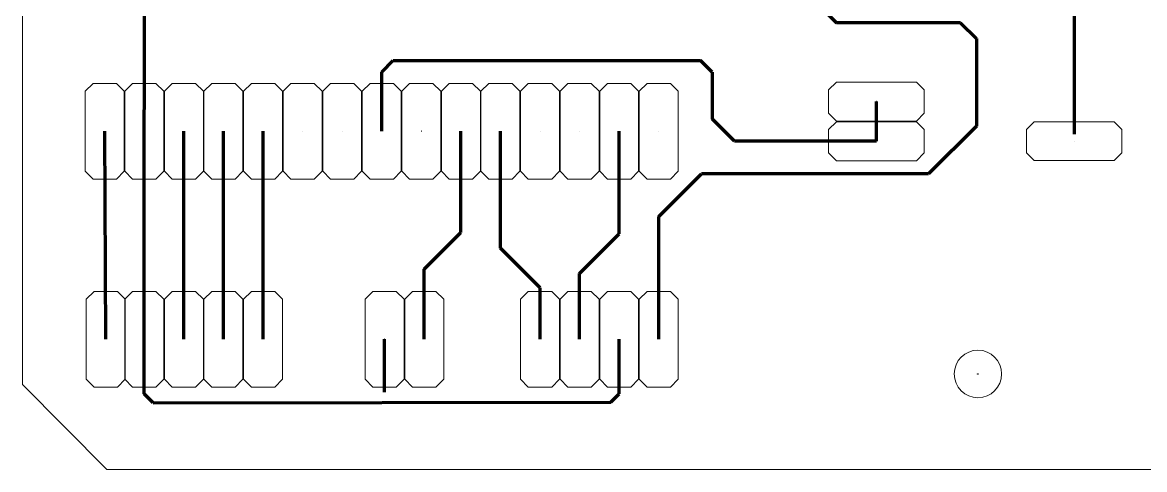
# Model space of a CAD drawing. Header units: millimetres. Extents: x -145 to 148, y -255 to 152.
# Drawn here: x 16.9 to 88.9, y 71 to 99.7 of the extents above; entities that cross this region are included whole.
import ezdxf

# ---------------------------------------------------------------- set-up
doc = ezdxf.new("R2010")
doc.units = ezdxf.units.MM
doc.header["$MEASUREMENT"] = 0
doc.layers.add('Layer 1', color=7, linetype='Continuous')

msp = doc.modelspace()

# ---------------------------------------------------------------- linework, layer by layer
at = {"layer": 'Layer 1', "lineweight": 18}
msp.add_ellipse((78.2532, 77.1189), major_axis=(0, 1.5285), ratio=0.9928688, dxfattribs=at)
at = {"layer": 'Layer 1', "color": 6, "lineweight": 120}
for points in [[(84.4216, 114.9069), (84.4216, 114.9069), (84.4334, 92.4935), (84.4334, 92.4935)], [(24.744, 75.8429), (24.744, 75.8429), (24.7455, 112.3185), (24.7455, 112.3185)], [(66.543, 102.3007), (66.543, 102.3007), (69.1777, 99.6419), (69.1777, 99.6419)], [(77.1406, 99.642), (77.1406, 99.642), (69.1777, 99.6419), (69.1777, 99.6419)], [(77.1406, 99.642), (77.1406, 99.642), (78.1536, 98.629), (78.1536, 98.629)], [(78.1536, 98.629), (78.1536, 98.629), (78.1536, 93.0146), (78.1536, 93.0146)], [(39.9828, 96.4852), (39.9828, 96.4852), (40.7267, 97.2293), (40.7267, 97.2293)], [(40.7267, 97.2293), (40.7267, 97.2293), (60.4506, 97.2297), (60.4506, 97.2297)], [(61.1945, 96.4857), (61.1945, 96.4857), (60.4506, 97.2297), (60.4506, 97.2297)], [(39.9837, 92.6889), (39.9837, 92.6889), (39.9832, 96.4856), (39.9832, 96.4856)], [(61.1945, 96.4857), (61.1945, 96.4857), (61.1946, 93.4795), (61.1946, 93.4795)], [(71.7344, 92.049), (71.7344, 92.049), (71.7336, 94.589), (71.7336, 94.589)], [(62.6259, 92.0489), (62.6259, 92.0489), (61.1946, 93.4795), (61.1946, 93.4795)], [(78.1536, 93.0146), (78.1536, 93.0146), (75.084, 89.9451), (75.084, 89.9451)], [(22.2684, 79.349), (22.2684, 79.349), (22.2055, 92.6889), (22.2055, 92.6889)], [(27.2855, 79.349), (27.2855, 79.349), (27.2837, 92.6889), (27.2837, 92.6889)], [(29.8172, 79.3507), (29.8172, 79.3507), (29.8237, 92.6889), (29.8237, 92.6889)], [(32.3655, 79.349), (32.3655, 79.349), (32.3637, 92.6889), (32.3637, 92.6889)], [(45.0631, 86.182), (45.0631, 86.182), (45.0655, 92.6889), (45.0655, 92.6889)], [(47.6062, 85.1895), (47.6062, 85.1895), (47.6037, 92.6889), (47.6037, 92.6889)], [(55.2263, 86.1087), (55.2263, 86.1087), (55.2255, 92.6889), (55.2255, 92.6889)], [(71.7344, 92.049), (71.7344, 92.049), (62.6259, 92.0489), (62.6259, 92.0489)], [(57.7647, 87.2114), (57.7647, 87.2114), (60.5031, 89.9495), (60.5031, 89.9495)], [(75.084, 89.9451), (75.084, 89.9451), (60.5031, 89.9495), (60.5031, 89.9495)], [(57.7655, 79.349), (57.7655, 79.349), (57.7647, 87.2114), (57.7647, 87.2114)], [(42.7105, 83.8326), (42.7105, 83.8326), (45.0631, 86.182), (45.0631, 86.182)], [(52.6843, 83.568), (52.6843, 83.568), (55.2263, 86.1087), (55.2263, 86.1087)], [(50.1442, 82.6531), (50.1442, 82.6531), (47.6062, 85.1895), (47.6062, 85.1895)], [(42.7118, 79.349), (42.7118, 79.349), (42.7105, 83.8326), (42.7105, 83.8326)], [(52.6837, 79.349), (52.6837, 79.349), (52.6843, 83.568), (52.6843, 83.568)], [(50.1455, 79.349), (50.1455, 79.349), (50.1442, 82.6531), (50.1442, 82.6531)], [(40.1705, 75.947), (40.1705, 75.947), (40.1718, 79.349), (40.1718, 79.349)], [(55.2252, 75.8352), (55.2252, 75.8352), (55.2255, 79.349), (55.2255, 79.349)], [(25.3153, 75.2716), (25.3153, 75.2716), (24.744, 75.8429), (24.744, 75.8429)], [(54.6923, 75.3023), (54.6923, 75.3023), (55.2252, 75.8352), (55.2252, 75.8352)], [(25.3153, 75.2716), (25.3153, 75.2716), (54.6923, 75.3023), (54.6923, 75.3023)]]:
    msp.add_open_spline(points, degree=3, dxfattribs=at)
at = {"layer": 'Layer 1', "lineweight": 18}
for points in [[(16.9207, 102.7172), (16.9207, 102.7172), (16.9207, 76.4362), (16.9207, 76.4362)], [(22.3289, 70.9895), (22.3289, 70.9895), (16.9207, 76.4362), (16.9207, 76.4362)], [(128.4424, 70.9895), (128.4424, 70.9895), (22.3289, 70.9895), (22.3289, 70.9895)]]:
    msp.add_open_spline(points, degree=3, dxfattribs=at)
at = {"layer": 'Layer 1', "lineweight": 9}
for points in [[(69.1654, 93.339), (69.1654, 93.339), (74.3018, 93.339), (74.3018, 93.339), (74.3018, 93.339), (74.8018, 93.839), (74.8018, 93.839), (74.8018, 93.839), (74.8018, 95.339), (74.8018, 95.339), (74.8018, 95.339), (74.3018, 95.839), (74.3018, 95.839), (74.3018, 95.839), (69.1654, 95.839), (69.1654, 95.839), (69.1654, 95.839), (68.6654, 95.339), (68.6654, 95.339), (68.6654, 95.339), (68.6654, 93.839), (68.6654, 93.839), (68.6654, 93.839), (69.1654, 93.339), (69.1654, 93.339)], [(23.4537, 90.1207), (23.4537, 90.1207), (23.4537, 95.2571), (23.4537, 95.2571), (23.4537, 95.2571), (22.9537, 95.7571), (22.9537, 95.7571), (22.9537, 95.7571), (21.4537, 95.7571), (21.4537, 95.7571), (21.4537, 95.7571), (20.9537, 95.2571), (20.9537, 95.2571), (20.9537, 95.2571), (20.9537, 90.1207), (20.9537, 90.1207), (20.9537, 90.1207), (21.4537, 89.6207), (21.4537, 89.6207), (21.4537, 89.6207), (22.9537, 89.6207), (22.9537, 89.6207), (22.9537, 89.6207), (23.4537, 90.1207), (23.4537, 90.1207)], [(25.9937, 90.1207), (25.9937, 90.1207), (25.9937, 95.2571), (25.9937, 95.2571), (25.9937, 95.2571), (25.4937, 95.7571), (25.4937, 95.7571), (25.4937, 95.7571), (23.9937, 95.7571), (23.9937, 95.7571), (23.9937, 95.7571), (23.4937, 95.2571), (23.4937, 95.2571), (23.4937, 95.2571), (23.4937, 90.1207), (23.4937, 90.1207), (23.4937, 90.1207), (23.9937, 89.6207), (23.9937, 89.6207), (23.9937, 89.6207), (25.4937, 89.6207), (25.4937, 89.6207), (25.4937, 89.6207), (25.9937, 90.1207), (25.9937, 90.1207)], [(28.5337, 90.1207), (28.5337, 90.1207), (28.5337, 95.2571), (28.5337, 95.2571), (28.5337, 95.2571), (28.0337, 95.7571), (28.0337, 95.7571), (28.0337, 95.7571), (26.5337, 95.7571), (26.5337, 95.7571), (26.5337, 95.7571), (26.0337, 95.2571), (26.0337, 95.2571), (26.0337, 95.2571), (26.0337, 90.1207), (26.0337, 90.1207), (26.0337, 90.1207), (26.5337, 89.6207), (26.5337, 89.6207), (26.5337, 89.6207), (28.0337, 89.6207), (28.0337, 89.6207), (28.0337, 89.6207), (28.5337, 90.1207), (28.5337, 90.1207)], [(31.0737, 90.1207), (31.0737, 90.1207), (31.0737, 95.2571), (31.0737, 95.2571), (31.0737, 95.2571), (30.5737, 95.7571), (30.5737, 95.7571), (30.5737, 95.7571), (29.0737, 95.7571), (29.0737, 95.7571), (29.0737, 95.7571), (28.5737, 95.2571), (28.5737, 95.2571), (28.5737, 95.2571), (28.5737, 90.1207), (28.5737, 90.1207), (28.5737, 90.1207), (29.0737, 89.6207), (29.0737, 89.6207), (29.0737, 89.6207), (30.5737, 89.6207), (30.5737, 89.6207), (30.5737, 89.6207), (31.0737, 90.1207), (31.0737, 90.1207)], [(33.6137, 90.1207), (33.6137, 90.1207), (33.6137, 95.2571), (33.6137, 95.2571), (33.6137, 95.2571), (33.1137, 95.7571), (33.1137, 95.7571), (33.1137, 95.7571), (31.6137, 95.7571), (31.6137, 95.7571), (31.6137, 95.7571), (31.1137, 95.2571), (31.1137, 95.2571), (31.1137, 95.2571), (31.1137, 90.1207), (31.1137, 90.1207), (31.1137, 90.1207), (31.6137, 89.6207), (31.6137, 89.6207), (31.6137, 89.6207), (33.1137, 89.6207), (33.1137, 89.6207), (33.1137, 89.6207), (33.6137, 90.1207), (33.6137, 90.1207)], [(36.1537, 90.1207), (36.1537, 90.1207), (36.1537, 95.2571), (36.1537, 95.2571), (36.1537, 95.2571), (35.6537, 95.7571), (35.6537, 95.7571), (35.6537, 95.7571), (34.1537, 95.7571), (34.1537, 95.7571), (34.1537, 95.7571), (33.6537, 95.2571), (33.6537, 95.2571), (33.6537, 95.2571), (33.6537, 90.1207), (33.6537, 90.1207), (33.6537, 90.1207), (34.1537, 89.6207), (34.1537, 89.6207), (34.1537, 89.6207), (35.6537, 89.6207), (35.6537, 89.6207), (35.6537, 89.6207), (36.1537, 90.1207), (36.1537, 90.1207)], [(38.6937, 90.1207), (38.6937, 90.1207), (38.6937, 95.2571), (38.6937, 95.2571), (38.6937, 95.2571), (38.1937, 95.7571), (38.1937, 95.7571), (38.1937, 95.7571), (36.6937, 95.7571), (36.6937, 95.7571), (36.6937, 95.7571), (36.1937, 95.2571), (36.1937, 95.2571), (36.1937, 95.2571), (36.1937, 90.1207), (36.1937, 90.1207), (36.1937, 90.1207), (36.6937, 89.6207), (36.6937, 89.6207), (36.6937, 89.6207), (38.1937, 89.6207), (38.1937, 89.6207), (38.1937, 89.6207), (38.6937, 90.1207), (38.6937, 90.1207)], [(41.2337, 90.1207), (41.2337, 90.1207), (41.2337, 95.2571), (41.2337, 95.2571), (41.2337, 95.2571), (40.7337, 95.7571), (40.7337, 95.7571), (40.7337, 95.7571), (39.2337, 95.7571), (39.2337, 95.7571), (39.2337, 95.7571), (38.7337, 95.2571), (38.7337, 95.2571), (38.7337, 95.2571), (38.7337, 90.1207), (38.7337, 90.1207), (38.7337, 90.1207), (39.2337, 89.6207), (39.2337, 89.6207), (39.2337, 89.6207), (40.7337, 89.6207), (40.7337, 89.6207), (40.7337, 89.6207), (41.2337, 90.1207), (41.2337, 90.1207)], [(43.7737, 90.1207), (43.7737, 90.1207), (43.7737, 95.2571), (43.7737, 95.2571), (43.7737, 95.2571), (43.2737, 95.7571), (43.2737, 95.7571), (43.2737, 95.7571), (41.7737, 95.7571), (41.7737, 95.7571), (41.7737, 95.7571), (41.2737, 95.2571), (41.2737, 95.2571), (41.2737, 95.2571), (41.2737, 90.1207), (41.2737, 90.1207), (41.2737, 90.1207), (41.7737, 89.6207), (41.7737, 89.6207), (41.7737, 89.6207), (43.2737, 89.6207), (43.2737, 89.6207), (43.2737, 89.6207), (43.7737, 90.1207), (43.7737, 90.1207)], [(46.3137, 90.1207), (46.3137, 90.1207), (46.3137, 95.2571), (46.3137, 95.2571), (46.3137, 95.2571), (45.8137, 95.7571), (45.8137, 95.7571), (45.8137, 95.7571), (44.3137, 95.7571), (44.3137, 95.7571), (44.3137, 95.7571), (43.8137, 95.2571), (43.8137, 95.2571), (43.8137, 95.2571), (43.8137, 90.1207), (43.8137, 90.1207), (43.8137, 90.1207), (44.3137, 89.6207), (44.3137, 89.6207), (44.3137, 89.6207), (45.8137, 89.6207), (45.8137, 89.6207), (45.8137, 89.6207), (46.3137, 90.1207), (46.3137, 90.1207)], [(48.8537, 90.1207), (48.8537, 90.1207), (48.8537, 95.2571), (48.8537, 95.2571), (48.8537, 95.2571), (48.3537, 95.7571), (48.3537, 95.7571), (48.3537, 95.7571), (46.8537, 95.7571), (46.8537, 95.7571), (46.8537, 95.7571), (46.3537, 95.2571), (46.3537, 95.2571), (46.3537, 95.2571), (46.3537, 90.1207), (46.3537, 90.1207), (46.3537, 90.1207), (46.8537, 89.6207), (46.8537, 89.6207), (46.8537, 89.6207), (48.3537, 89.6207), (48.3537, 89.6207), (48.3537, 89.6207), (48.8537, 90.1207), (48.8537, 90.1207)], [(51.3937, 90.1207), (51.3937, 90.1207), (51.3937, 95.2571), (51.3937, 95.2571), (51.3937, 95.2571), (50.8937, 95.7571), (50.8937, 95.7571), (50.8937, 95.7571), (49.3937, 95.7571), (49.3937, 95.7571), (49.3937, 95.7571), (48.8937, 95.2571), (48.8937, 95.2571), (48.8937, 95.2571), (48.8937, 90.1207), (48.8937, 90.1207), (48.8937, 90.1207), (49.3937, 89.6207), (49.3937, 89.6207), (49.3937, 89.6207), (50.8937, 89.6207), (50.8937, 89.6207), (50.8937, 89.6207), (51.3937, 90.1207), (51.3937, 90.1207)], [(53.9337, 90.1207), (53.9337, 90.1207), (53.9337, 95.2571), (53.9337, 95.2571), (53.9337, 95.2571), (53.4337, 95.7571), (53.4337, 95.7571), (53.4337, 95.7571), (51.9337, 95.7571), (51.9337, 95.7571), (51.9337, 95.7571), (51.4337, 95.2571), (51.4337, 95.2571), (51.4337, 95.2571), (51.4337, 90.1207), (51.4337, 90.1207), (51.4337, 90.1207), (51.9337, 89.6207), (51.9337, 89.6207), (51.9337, 89.6207), (53.4337, 89.6207), (53.4337, 89.6207), (53.4337, 89.6207), (53.9337, 90.1207), (53.9337, 90.1207)], [(56.4737, 90.1207), (56.4737, 90.1207), (56.4737, 95.2571), (56.4737, 95.2571), (56.4737, 95.2571), (55.9737, 95.7571), (55.9737, 95.7571), (55.9737, 95.7571), (54.4737, 95.7571), (54.4737, 95.7571), (54.4737, 95.7571), (53.9737, 95.2571), (53.9737, 95.2571), (53.9737, 95.2571), (53.9737, 90.1207), (53.9737, 90.1207), (53.9737, 90.1207), (54.4737, 89.6207), (54.4737, 89.6207), (54.4737, 89.6207), (55.9737, 89.6207), (55.9737, 89.6207), (55.9737, 89.6207), (56.4737, 90.1207), (56.4737, 90.1207)], [(59.0137, 90.1207), (59.0137, 90.1207), (59.0137, 95.2571), (59.0137, 95.2571), (59.0137, 95.2571), (58.5137, 95.7571), (58.5137, 95.7571), (58.5137, 95.7571), (57.0137, 95.7571), (57.0137, 95.7571), (57.0137, 95.7571), (56.5137, 95.2571), (56.5137, 95.2571), (56.5137, 95.2571), (56.5137, 90.1207), (56.5137, 90.1207), (56.5137, 90.1207), (57.0137, 89.6207), (57.0137, 89.6207), (57.0137, 89.6207), (58.5137, 89.6207), (58.5137, 89.6207), (58.5137, 89.6207), (59.0137, 90.1207), (59.0137, 90.1207)], [(69.1654, 90.799), (69.1654, 90.799), (74.3018, 90.799), (74.3018, 90.799), (74.3018, 90.799), (74.8018, 91.299), (74.8018, 91.299), (74.8018, 91.299), (74.8018, 92.799), (74.8018, 92.799), (74.8018, 92.799), (74.3018, 93.299), (74.3018, 93.299), (74.3018, 93.299), (69.1654, 93.299), (69.1654, 93.299), (69.1654, 93.299), (68.6654, 92.799), (68.6654, 92.799), (68.6654, 92.799), (68.6654, 91.299), (68.6654, 91.299), (68.6654, 91.299), (69.1654, 90.799), (69.1654, 90.799)], [(81.8653, 90.8008), (81.8653, 90.8008), (87.0017, 90.8008), (87.0017, 90.8008), (87.0017, 90.8008), (87.5017, 91.3008), (87.5017, 91.3008), (87.5017, 91.3008), (87.5017, 92.8008), (87.5017, 92.8008), (87.5017, 92.8008), (87.0017, 93.3008), (87.0017, 93.3008), (87.0017, 93.3008), (81.8653, 93.3008), (81.8653, 93.3008), (81.8653, 93.3008), (81.3653, 92.8008), (81.3653, 92.8008), (81.3653, 92.8008), (81.3653, 91.3008), (81.3653, 91.3008), (81.3653, 91.3008), (81.8653, 90.8008), (81.8653, 90.8008)], [(23.5184, 76.7808), (23.5184, 76.7808), (23.5184, 81.9172), (23.5184, 81.9172), (23.5184, 81.9172), (23.0184, 82.4172), (23.0184, 82.4172), (23.0184, 82.4172), (21.5184, 82.4172), (21.5184, 82.4172), (21.5184, 82.4172), (21.0184, 81.9172), (21.0184, 81.9172), (21.0184, 81.9172), (21.0184, 76.7808), (21.0184, 76.7808), (21.0184, 76.7808), (21.5184, 76.2808), (21.5184, 76.2808), (21.5184, 76.2808), (23.0184, 76.2808), (23.0184, 76.2808), (23.0184, 76.2808), (23.5184, 76.7808), (23.5184, 76.7808)], [(25.9937, 76.7808), (25.9937, 76.7808), (25.9937, 81.9172), (25.9937, 81.9172), (25.9937, 81.9172), (25.4937, 82.4172), (25.4937, 82.4172), (25.4937, 82.4172), (23.9937, 82.4172), (23.9937, 82.4172), (23.9937, 82.4172), (23.4937, 81.9172), (23.4937, 81.9172), (23.4937, 81.9172), (23.4937, 76.7808), (23.4937, 76.7808), (23.4937, 76.7808), (23.9937, 76.2808), (23.9937, 76.2808), (23.9937, 76.2808), (25.4937, 76.2808), (25.4937, 76.2808), (25.4937, 76.2808), (25.9937, 76.7808), (25.9937, 76.7808)], [(28.5337, 76.7808), (28.5337, 76.7808), (28.5337, 81.9172), (28.5337, 81.9172), (28.5337, 81.9172), (28.0337, 82.4172), (28.0337, 82.4172), (28.0337, 82.4172), (26.5337, 82.4172), (26.5337, 82.4172), (26.5337, 82.4172), (26.0337, 81.9172), (26.0337, 81.9172), (26.0337, 81.9172), (26.0337, 76.7808), (26.0337, 76.7808), (26.0337, 76.7808), (26.5337, 76.2808), (26.5337, 76.2808), (26.5337, 76.2808), (28.0337, 76.2808), (28.0337, 76.2808), (28.0337, 76.2808), (28.5337, 76.7808), (28.5337, 76.7808)], [(31.0737, 76.7808), (31.0737, 76.7808), (31.0737, 81.9172), (31.0737, 81.9172), (31.0737, 81.9172), (30.5737, 82.4172), (30.5737, 82.4172), (30.5737, 82.4172), (29.0737, 82.4172), (29.0737, 82.4172), (29.0737, 82.4172), (28.5737, 81.9172), (28.5737, 81.9172), (28.5737, 81.9172), (28.5737, 76.7808), (28.5737, 76.7808), (28.5737, 76.7808), (29.0737, 76.2808), (29.0737, 76.2808), (29.0737, 76.2808), (30.5737, 76.2808), (30.5737, 76.2808), (30.5737, 76.2808), (31.0737, 76.7808), (31.0737, 76.7808)], [(33.6137, 76.7808), (33.6137, 76.7808), (33.6137, 81.9172), (33.6137, 81.9172), (33.6137, 81.9172), (33.1137, 82.4172), (33.1137, 82.4172), (33.1137, 82.4172), (31.6137, 82.4172), (31.6137, 82.4172), (31.6137, 82.4172), (31.1137, 81.9172), (31.1137, 81.9172), (31.1137, 81.9172), (31.1137, 76.7808), (31.1137, 76.7808), (31.1137, 76.7808), (31.6137, 76.2808), (31.6137, 76.2808), (31.6137, 76.2808), (33.1137, 76.2808), (33.1137, 76.2808), (33.1137, 76.2808), (33.6137, 76.7808), (33.6137, 76.7808)], [(41.42, 76.7808), (41.42, 76.7808), (41.42, 81.9172), (41.42, 81.9172), (41.42, 81.9172), (40.92, 82.4172), (40.92, 82.4172), (40.92, 82.4172), (39.42, 82.4172), (39.42, 82.4172), (39.42, 82.4172), (38.92, 81.9172), (38.92, 81.9172), (38.92, 81.9172), (38.92, 76.7808), (38.92, 76.7808), (38.92, 76.7808), (39.42, 76.2808), (39.42, 76.2808), (39.42, 76.2808), (40.92, 76.2808), (40.92, 76.2808), (40.92, 76.2808), (41.42, 76.7808), (41.42, 76.7808)], [(43.96, 76.7808), (43.96, 76.7808), (43.96, 81.9172), (43.96, 81.9172), (43.96, 81.9172), (43.46, 82.4172), (43.46, 82.4172), (43.46, 82.4172), (41.96, 82.4172), (41.96, 82.4172), (41.96, 82.4172), (41.46, 81.9172), (41.46, 81.9172), (41.46, 81.9172), (41.46, 76.7808), (41.46, 76.7808), (41.46, 76.7808), (41.96, 76.2808), (41.96, 76.2808), (41.96, 76.2808), (43.46, 76.2808), (43.46, 76.2808), (43.46, 76.2808), (43.96, 76.7808), (43.96, 76.7808)], [(51.3937, 76.7808), (51.3937, 76.7808), (51.3937, 81.9172), (51.3937, 81.9172), (51.3937, 81.9172), (50.8937, 82.4172), (50.8937, 82.4172), (50.8937, 82.4172), (49.3937, 82.4172), (49.3937, 82.4172), (49.3937, 82.4172), (48.8937, 81.9172), (48.8937, 81.9172), (48.8937, 81.9172), (48.8937, 76.7808), (48.8937, 76.7808), (48.8937, 76.7808), (49.3937, 76.2808), (49.3937, 76.2808), (49.3937, 76.2808), (50.8937, 76.2808), (50.8937, 76.2808), (50.8937, 76.2808), (51.3937, 76.7808), (51.3937, 76.7808)], [(53.9337, 76.7808), (53.9337, 76.7808), (53.9337, 81.9172), (53.9337, 81.9172), (53.9337, 81.9172), (53.4337, 82.4172), (53.4337, 82.4172), (53.4337, 82.4172), (51.9337, 82.4172), (51.9337, 82.4172), (51.9337, 82.4172), (51.4337, 81.9172), (51.4337, 81.9172), (51.4337, 81.9172), (51.4337, 76.7808), (51.4337, 76.7808), (51.4337, 76.7808), (51.9337, 76.2808), (51.9337, 76.2808), (51.9337, 76.2808), (53.4337, 76.2808), (53.4337, 76.2808), (53.4337, 76.2808), (53.9337, 76.7808), (53.9337, 76.7808)], [(56.4737, 76.7808), (56.4737, 76.7808), (56.4737, 81.9172), (56.4737, 81.9172), (56.4737, 81.9172), (55.9737, 82.4172), (55.9737, 82.4172), (55.9737, 82.4172), (54.4737, 82.4172), (54.4737, 82.4172), (54.4737, 82.4172), (53.9737, 81.9172), (53.9737, 81.9172), (53.9737, 81.9172), (53.9737, 76.7808), (53.9737, 76.7808), (53.9737, 76.7808), (54.4737, 76.2808), (54.4737, 76.2808), (54.4737, 76.2808), (55.9737, 76.2808), (55.9737, 76.2808), (55.9737, 76.2808), (56.4737, 76.7808), (56.4737, 76.7808)], [(59.0137, 76.7808), (59.0137, 76.7808), (59.0137, 81.9172), (59.0137, 81.9172), (59.0137, 81.9172), (58.5137, 82.4172), (58.5137, 82.4172), (58.5137, 82.4172), (57.0137, 82.4172), (57.0137, 82.4172), (57.0137, 82.4172), (56.5137, 81.9172), (56.5137, 81.9172), (56.5137, 81.9172), (56.5137, 76.7808), (56.5137, 76.7808), (56.5137, 76.7808), (57.0137, 76.2808), (57.0137, 76.2808), (57.0137, 76.2808), (58.5137, 76.2808), (58.5137, 76.2808), (58.5137, 76.2808), (59.0137, 76.7808), (59.0137, 76.7808)]]:
    msp.add_open_spline(points, degree=3, knots=[0, 0, 0, 0, 0.125, 0.125, 0.125, 0.25, 0.25, 0.25, 0.375, 0.375, 0.375, 0.5, 0.5, 0.5, 0.625, 0.625, 0.625, 0.75, 0.75, 0.75, 0.875, 0.875, 0.875, 1, 1, 1, 1], dxfattribs=at)
at = {"layer": 'Layer 1', "color": 5}
for points in [[(71.7319, 94.589), (71.7319, 94.589), (71.7319, 94.5855), (71.7319, 94.5855), (71.7319, 94.5855), (71.7354, 94.5855), (71.7354, 94.5855), (71.7354, 94.5855), (71.7354, 94.589), (71.7354, 94.589), (71.7354, 94.589), (71.7319, 94.589), (71.7319, 94.589)], [(22.2037, 92.6872), (22.2037, 92.6872), (22.2072, 92.6872), (22.2072, 92.6872), (22.2072, 92.6872), (22.2072, 92.6907), (22.2072, 92.6907), (22.2072, 92.6907), (22.2037, 92.6907), (22.2037, 92.6907), (22.2037, 92.6907), (22.2037, 92.6872), (22.2037, 92.6872)], [(24.7437, 92.6872), (24.7437, 92.6872), (24.7472, 92.6872), (24.7472, 92.6872), (24.7472, 92.6872), (24.7472, 92.6907), (24.7472, 92.6907), (24.7472, 92.6907), (24.7437, 92.6907), (24.7437, 92.6907), (24.7437, 92.6907), (24.7437, 92.6872), (24.7437, 92.6872)], [(27.2837, 92.6872), (27.2837, 92.6872), (27.2872, 92.6872), (27.2872, 92.6872), (27.2872, 92.6872), (27.2872, 92.6907), (27.2872, 92.6907), (27.2872, 92.6907), (27.2837, 92.6907), (27.2837, 92.6907), (27.2837, 92.6907), (27.2837, 92.6872), (27.2837, 92.6872)], [(29.8237, 92.6872), (29.8237, 92.6872), (29.8272, 92.6872), (29.8272, 92.6872), (29.8272, 92.6872), (29.8272, 92.6907), (29.8272, 92.6907), (29.8272, 92.6907), (29.8237, 92.6907), (29.8237, 92.6907), (29.8237, 92.6907), (29.8237, 92.6872), (29.8237, 92.6872)], [(32.3637, 92.6872), (32.3637, 92.6872), (32.3672, 92.6872), (32.3672, 92.6872), (32.3672, 92.6872), (32.3672, 92.6907), (32.3672, 92.6907), (32.3672, 92.6907), (32.3637, 92.6907), (32.3637, 92.6907), (32.3637, 92.6907), (32.3637, 92.6872), (32.3637, 92.6872)], [(34.9037, 92.6872), (34.9037, 92.6872), (34.9072, 92.6872), (34.9072, 92.6872), (34.9072, 92.6872), (34.9072, 92.6907), (34.9072, 92.6907), (34.9072, 92.6907), (34.9037, 92.6907), (34.9037, 92.6907), (34.9037, 92.6907), (34.9037, 92.6872), (34.9037, 92.6872)], [(37.4437, 92.6872), (37.4437, 92.6872), (37.4472, 92.6872), (37.4472, 92.6872), (37.4472, 92.6872), (37.4472, 92.6907), (37.4472, 92.6907), (37.4472, 92.6907), (37.4437, 92.6907), (37.4437, 92.6907), (37.4437, 92.6907), (37.4437, 92.6872), (37.4437, 92.6872)], [(39.9837, 92.6872), (39.9837, 92.6872), (39.9872, 92.6872), (39.9872, 92.6872), (39.9872, 92.6872), (39.9872, 92.6907), (39.9872, 92.6907), (39.9872, 92.6907), (39.9837, 92.6907), (39.9837, 92.6907), (39.9837, 92.6907), (39.9837, 92.6872), (39.9837, 92.6872)], [(42.5237, 92.6872), (42.5237, 92.6872), (42.5272, 92.6872), (42.5272, 92.6872), (42.5272, 92.6872), (42.5272, 92.6907), (42.5272, 92.6907), (42.5272, 92.6907), (42.5237, 92.6907), (42.5237, 92.6907), (42.5237, 92.6907), (42.5237, 92.6872), (42.5237, 92.6872)], [(45.0637, 92.6872), (45.0637, 92.6872), (45.0672, 92.6872), (45.0672, 92.6872), (45.0672, 92.6872), (45.0672, 92.6907), (45.0672, 92.6907), (45.0672, 92.6907), (45.0637, 92.6907), (45.0637, 92.6907), (45.0637, 92.6907), (45.0637, 92.6872), (45.0637, 92.6872)], [(47.6037, 92.6872), (47.6037, 92.6872), (47.6072, 92.6872), (47.6072, 92.6872), (47.6072, 92.6872), (47.6072, 92.6907), (47.6072, 92.6907), (47.6072, 92.6907), (47.6037, 92.6907), (47.6037, 92.6907), (47.6037, 92.6907), (47.6037, 92.6872), (47.6037, 92.6872)], [(50.1437, 92.6872), (50.1437, 92.6872), (50.1472, 92.6872), (50.1472, 92.6872), (50.1472, 92.6872), (50.1472, 92.6907), (50.1472, 92.6907), (50.1472, 92.6907), (50.1437, 92.6907), (50.1437, 92.6907), (50.1437, 92.6907), (50.1437, 92.6872), (50.1437, 92.6872)], [(52.6837, 92.6872), (52.6837, 92.6872), (52.6872, 92.6872), (52.6872, 92.6872), (52.6872, 92.6872), (52.6872, 92.6907), (52.6872, 92.6907), (52.6872, 92.6907), (52.6837, 92.6907), (52.6837, 92.6907), (52.6837, 92.6907), (52.6837, 92.6872), (52.6837, 92.6872)], [(55.2237, 92.6872), (55.2237, 92.6872), (55.2272, 92.6872), (55.2272, 92.6872), (55.2272, 92.6872), (55.2272, 92.6907), (55.2272, 92.6907), (55.2272, 92.6907), (55.2237, 92.6907), (55.2237, 92.6907), (55.2237, 92.6907), (55.2237, 92.6872), (55.2237, 92.6872)], [(57.7637, 92.6872), (57.7637, 92.6872), (57.7672, 92.6872), (57.7672, 92.6872), (57.7672, 92.6872), (57.7672, 92.6907), (57.7672, 92.6907), (57.7672, 92.6907), (57.7637, 92.6907), (57.7637, 92.6907), (57.7637, 92.6907), (57.7637, 92.6872), (57.7637, 92.6872)], [(71.7319, 92.049), (71.7319, 92.049), (71.7319, 92.0455), (71.7319, 92.0455), (71.7319, 92.0455), (71.7354, 92.0455), (71.7354, 92.0455), (71.7354, 92.0455), (71.7354, 92.049), (71.7354, 92.049), (71.7354, 92.049), (71.7319, 92.049), (71.7319, 92.049)], [(84.4318, 92.0508), (84.4318, 92.0508), (84.4318, 92.0473), (84.4318, 92.0473), (84.4318, 92.0473), (84.4353, 92.0473), (84.4353, 92.0473), (84.4353, 92.0473), (84.4353, 92.0508), (84.4353, 92.0508), (84.4353, 92.0508), (84.4318, 92.0508), (84.4318, 92.0508)], [(22.2684, 79.3473), (22.2684, 79.3473), (22.2719, 79.3473), (22.2719, 79.3473), (22.2719, 79.3473), (22.2719, 79.3508), (22.2719, 79.3508), (22.2719, 79.3508), (22.2684, 79.3508), (22.2684, 79.3508), (22.2684, 79.3508), (22.2684, 79.3473), (22.2684, 79.3473)], [(24.7437, 79.3473), (24.7437, 79.3473), (24.7472, 79.3473), (24.7472, 79.3473), (24.7472, 79.3473), (24.7472, 79.3508), (24.7472, 79.3508), (24.7472, 79.3508), (24.7437, 79.3508), (24.7437, 79.3508), (24.7437, 79.3508), (24.7437, 79.3473), (24.7437, 79.3473)], [(27.2837, 79.3473), (27.2837, 79.3473), (27.2872, 79.3473), (27.2872, 79.3473), (27.2872, 79.3473), (27.2872, 79.3508), (27.2872, 79.3508), (27.2872, 79.3508), (27.2837, 79.3508), (27.2837, 79.3508), (27.2837, 79.3508), (27.2837, 79.3473), (27.2837, 79.3473)], [(29.8237, 79.3473), (29.8237, 79.3473), (29.8272, 79.3473), (29.8272, 79.3473), (29.8272, 79.3473), (29.8272, 79.3508), (29.8272, 79.3508), (29.8272, 79.3508), (29.8237, 79.3508), (29.8237, 79.3508), (29.8237, 79.3508), (29.8237, 79.3473), (29.8237, 79.3473)], [(32.3637, 79.3473), (32.3637, 79.3473), (32.3672, 79.3473), (32.3672, 79.3473), (32.3672, 79.3473), (32.3672, 79.3508), (32.3672, 79.3508), (32.3672, 79.3508), (32.3637, 79.3508), (32.3637, 79.3508), (32.3637, 79.3508), (32.3637, 79.3473), (32.3637, 79.3473)], [(40.17, 79.3473), (40.17, 79.3473), (40.1735, 79.3473), (40.1735, 79.3473), (40.1735, 79.3473), (40.1735, 79.3508), (40.1735, 79.3508), (40.1735, 79.3508), (40.17, 79.3508), (40.17, 79.3508), (40.17, 79.3508), (40.17, 79.3473), (40.17, 79.3473)], [(42.71, 79.3473), (42.71, 79.3473), (42.7135, 79.3473), (42.7135, 79.3473), (42.7135, 79.3473), (42.7135, 79.3508), (42.7135, 79.3508), (42.7135, 79.3508), (42.71, 79.3508), (42.71, 79.3508), (42.71, 79.3508), (42.71, 79.3473), (42.71, 79.3473)], [(50.1437, 79.3473), (50.1437, 79.3473), (50.1472, 79.3473), (50.1472, 79.3473), (50.1472, 79.3473), (50.1472, 79.3508), (50.1472, 79.3508), (50.1472, 79.3508), (50.1437, 79.3508), (50.1437, 79.3508), (50.1437, 79.3508), (50.1437, 79.3473), (50.1437, 79.3473)], [(52.6837, 79.3473), (52.6837, 79.3473), (52.6872, 79.3473), (52.6872, 79.3473), (52.6872, 79.3473), (52.6872, 79.3508), (52.6872, 79.3508), (52.6872, 79.3508), (52.6837, 79.3508), (52.6837, 79.3508), (52.6837, 79.3508), (52.6837, 79.3473), (52.6837, 79.3473)], [(55.2237, 79.3473), (55.2237, 79.3473), (55.2272, 79.3473), (55.2272, 79.3473), (55.2272, 79.3473), (55.2272, 79.3508), (55.2272, 79.3508), (55.2272, 79.3508), (55.2237, 79.3508), (55.2237, 79.3508), (55.2237, 79.3508), (55.2237, 79.3473), (55.2237, 79.3473)], [(57.7637, 79.3473), (57.7637, 79.3473), (57.7672, 79.3473), (57.7672, 79.3473), (57.7672, 79.3473), (57.7672, 79.3508), (57.7672, 79.3508), (57.7672, 79.3508), (57.7637, 79.3508), (57.7637, 79.3508), (57.7637, 79.3508), (57.7637, 79.3473), (57.7637, 79.3473)]]:
    msp.add_open_spline(points, degree=3, knots=[0, 0, 0, 0, 0.25, 0.25, 0.25, 0.5, 0.5, 0.5, 0.75, 0.75, 0.75, 1, 1, 1, 1], dxfattribs=at)
at = {"layer": 'Layer 1', "color": 5, "lineweight": 9}
for points in [[(71.7319, 94.589), (71.7319, 94.589), (71.7319, 94.5855), (71.7319, 94.5855), (71.7319, 94.5855), (71.7354, 94.5855), (71.7354, 94.5855), (71.7354, 94.5855), (71.7354, 94.589), (71.7354, 94.589), (71.7354, 94.589), (71.7319, 94.589), (71.7319, 94.589)], [(22.2037, 92.6872), (22.2037, 92.6872), (22.2072, 92.6872), (22.2072, 92.6872), (22.2072, 92.6872), (22.2072, 92.6907), (22.2072, 92.6907), (22.2072, 92.6907), (22.2037, 92.6907), (22.2037, 92.6907), (22.2037, 92.6907), (22.2037, 92.6872), (22.2037, 92.6872)], [(24.7437, 92.6872), (24.7437, 92.6872), (24.7472, 92.6872), (24.7472, 92.6872), (24.7472, 92.6872), (24.7472, 92.6907), (24.7472, 92.6907), (24.7472, 92.6907), (24.7437, 92.6907), (24.7437, 92.6907), (24.7437, 92.6907), (24.7437, 92.6872), (24.7437, 92.6872)], [(27.2837, 92.6872), (27.2837, 92.6872), (27.2872, 92.6872), (27.2872, 92.6872), (27.2872, 92.6872), (27.2872, 92.6907), (27.2872, 92.6907), (27.2872, 92.6907), (27.2837, 92.6907), (27.2837, 92.6907), (27.2837, 92.6907), (27.2837, 92.6872), (27.2837, 92.6872)], [(29.8237, 92.6872), (29.8237, 92.6872), (29.8272, 92.6872), (29.8272, 92.6872), (29.8272, 92.6872), (29.8272, 92.6907), (29.8272, 92.6907), (29.8272, 92.6907), (29.8237, 92.6907), (29.8237, 92.6907), (29.8237, 92.6907), (29.8237, 92.6872), (29.8237, 92.6872)], [(32.3637, 92.6872), (32.3637, 92.6872), (32.3672, 92.6872), (32.3672, 92.6872), (32.3672, 92.6872), (32.3672, 92.6907), (32.3672, 92.6907), (32.3672, 92.6907), (32.3637, 92.6907), (32.3637, 92.6907), (32.3637, 92.6907), (32.3637, 92.6872), (32.3637, 92.6872)], [(34.9037, 92.6872), (34.9037, 92.6872), (34.9072, 92.6872), (34.9072, 92.6872), (34.9072, 92.6872), (34.9072, 92.6907), (34.9072, 92.6907), (34.9072, 92.6907), (34.9037, 92.6907), (34.9037, 92.6907), (34.9037, 92.6907), (34.9037, 92.6872), (34.9037, 92.6872)], [(37.4437, 92.6872), (37.4437, 92.6872), (37.4472, 92.6872), (37.4472, 92.6872), (37.4472, 92.6872), (37.4472, 92.6907), (37.4472, 92.6907), (37.4472, 92.6907), (37.4437, 92.6907), (37.4437, 92.6907), (37.4437, 92.6907), (37.4437, 92.6872), (37.4437, 92.6872)], [(39.9837, 92.6872), (39.9837, 92.6872), (39.9872, 92.6872), (39.9872, 92.6872), (39.9872, 92.6872), (39.9872, 92.6907), (39.9872, 92.6907), (39.9872, 92.6907), (39.9837, 92.6907), (39.9837, 92.6907), (39.9837, 92.6907), (39.9837, 92.6872), (39.9837, 92.6872)], [(42.5237, 92.6872), (42.5237, 92.6872), (42.5272, 92.6872), (42.5272, 92.6872), (42.5272, 92.6872), (42.5272, 92.6907), (42.5272, 92.6907), (42.5272, 92.6907), (42.5237, 92.6907), (42.5237, 92.6907), (42.5237, 92.6907), (42.5237, 92.6872), (42.5237, 92.6872)], [(45.0637, 92.6872), (45.0637, 92.6872), (45.0672, 92.6872), (45.0672, 92.6872), (45.0672, 92.6872), (45.0672, 92.6907), (45.0672, 92.6907), (45.0672, 92.6907), (45.0637, 92.6907), (45.0637, 92.6907), (45.0637, 92.6907), (45.0637, 92.6872), (45.0637, 92.6872)], [(47.6037, 92.6872), (47.6037, 92.6872), (47.6072, 92.6872), (47.6072, 92.6872), (47.6072, 92.6872), (47.6072, 92.6907), (47.6072, 92.6907), (47.6072, 92.6907), (47.6037, 92.6907), (47.6037, 92.6907), (47.6037, 92.6907), (47.6037, 92.6872), (47.6037, 92.6872)], [(50.1437, 92.6872), (50.1437, 92.6872), (50.1472, 92.6872), (50.1472, 92.6872), (50.1472, 92.6872), (50.1472, 92.6907), (50.1472, 92.6907), (50.1472, 92.6907), (50.1437, 92.6907), (50.1437, 92.6907), (50.1437, 92.6907), (50.1437, 92.6872), (50.1437, 92.6872)], [(52.6837, 92.6872), (52.6837, 92.6872), (52.6872, 92.6872), (52.6872, 92.6872), (52.6872, 92.6872), (52.6872, 92.6907), (52.6872, 92.6907), (52.6872, 92.6907), (52.6837, 92.6907), (52.6837, 92.6907), (52.6837, 92.6907), (52.6837, 92.6872), (52.6837, 92.6872)], [(55.2237, 92.6872), (55.2237, 92.6872), (55.2272, 92.6872), (55.2272, 92.6872), (55.2272, 92.6872), (55.2272, 92.6907), (55.2272, 92.6907), (55.2272, 92.6907), (55.2237, 92.6907), (55.2237, 92.6907), (55.2237, 92.6907), (55.2237, 92.6872), (55.2237, 92.6872)], [(57.7637, 92.6872), (57.7637, 92.6872), (57.7672, 92.6872), (57.7672, 92.6872), (57.7672, 92.6872), (57.7672, 92.6907), (57.7672, 92.6907), (57.7672, 92.6907), (57.7637, 92.6907), (57.7637, 92.6907), (57.7637, 92.6907), (57.7637, 92.6872), (57.7637, 92.6872)], [(71.7319, 92.049), (71.7319, 92.049), (71.7319, 92.0455), (71.7319, 92.0455), (71.7319, 92.0455), (71.7354, 92.0455), (71.7354, 92.0455), (71.7354, 92.0455), (71.7354, 92.049), (71.7354, 92.049), (71.7354, 92.049), (71.7319, 92.049), (71.7319, 92.049)], [(84.4318, 92.0508), (84.4318, 92.0508), (84.4318, 92.0473), (84.4318, 92.0473), (84.4318, 92.0473), (84.4353, 92.0473), (84.4353, 92.0473), (84.4353, 92.0473), (84.4353, 92.0508), (84.4353, 92.0508), (84.4353, 92.0508), (84.4318, 92.0508), (84.4318, 92.0508)], [(22.2684, 79.3473), (22.2684, 79.3473), (22.2719, 79.3473), (22.2719, 79.3473), (22.2719, 79.3473), (22.2719, 79.3508), (22.2719, 79.3508), (22.2719, 79.3508), (22.2684, 79.3508), (22.2684, 79.3508), (22.2684, 79.3508), (22.2684, 79.3473), (22.2684, 79.3473)], [(24.7437, 79.3473), (24.7437, 79.3473), (24.7472, 79.3473), (24.7472, 79.3473), (24.7472, 79.3473), (24.7472, 79.3508), (24.7472, 79.3508), (24.7472, 79.3508), (24.7437, 79.3508), (24.7437, 79.3508), (24.7437, 79.3508), (24.7437, 79.3473), (24.7437, 79.3473)], [(27.2837, 79.3473), (27.2837, 79.3473), (27.2872, 79.3473), (27.2872, 79.3473), (27.2872, 79.3473), (27.2872, 79.3508), (27.2872, 79.3508), (27.2872, 79.3508), (27.2837, 79.3508), (27.2837, 79.3508), (27.2837, 79.3508), (27.2837, 79.3473), (27.2837, 79.3473)], [(29.8237, 79.3473), (29.8237, 79.3473), (29.8272, 79.3473), (29.8272, 79.3473), (29.8272, 79.3473), (29.8272, 79.3508), (29.8272, 79.3508), (29.8272, 79.3508), (29.8237, 79.3508), (29.8237, 79.3508), (29.8237, 79.3508), (29.8237, 79.3473), (29.8237, 79.3473)], [(32.3637, 79.3473), (32.3637, 79.3473), (32.3672, 79.3473), (32.3672, 79.3473), (32.3672, 79.3473), (32.3672, 79.3508), (32.3672, 79.3508), (32.3672, 79.3508), (32.3637, 79.3508), (32.3637, 79.3508), (32.3637, 79.3508), (32.3637, 79.3473), (32.3637, 79.3473)], [(40.17, 79.3473), (40.17, 79.3473), (40.1735, 79.3473), (40.1735, 79.3473), (40.1735, 79.3473), (40.1735, 79.3508), (40.1735, 79.3508), (40.1735, 79.3508), (40.17, 79.3508), (40.17, 79.3508), (40.17, 79.3508), (40.17, 79.3473), (40.17, 79.3473)], [(42.71, 79.3473), (42.71, 79.3473), (42.7135, 79.3473), (42.7135, 79.3473), (42.7135, 79.3473), (42.7135, 79.3508), (42.7135, 79.3508), (42.7135, 79.3508), (42.71, 79.3508), (42.71, 79.3508), (42.71, 79.3508), (42.71, 79.3473), (42.71, 79.3473)], [(50.1437, 79.3473), (50.1437, 79.3473), (50.1472, 79.3473), (50.1472, 79.3473), (50.1472, 79.3473), (50.1472, 79.3508), (50.1472, 79.3508), (50.1472, 79.3508), (50.1437, 79.3508), (50.1437, 79.3508), (50.1437, 79.3508), (50.1437, 79.3473), (50.1437, 79.3473)], [(52.6837, 79.3473), (52.6837, 79.3473), (52.6872, 79.3473), (52.6872, 79.3473), (52.6872, 79.3473), (52.6872, 79.3508), (52.6872, 79.3508), (52.6872, 79.3508), (52.6837, 79.3508), (52.6837, 79.3508), (52.6837, 79.3508), (52.6837, 79.3473), (52.6837, 79.3473)], [(55.2237, 79.3473), (55.2237, 79.3473), (55.2272, 79.3473), (55.2272, 79.3473), (55.2272, 79.3473), (55.2272, 79.3508), (55.2272, 79.3508), (55.2272, 79.3508), (55.2237, 79.3508), (55.2237, 79.3508), (55.2237, 79.3508), (55.2237, 79.3473), (55.2237, 79.3473)], [(57.7637, 79.3473), (57.7637, 79.3473), (57.7672, 79.3473), (57.7672, 79.3473), (57.7672, 79.3473), (57.7672, 79.3508), (57.7672, 79.3508), (57.7672, 79.3508), (57.7637, 79.3508), (57.7637, 79.3508), (57.7637, 79.3508), (57.7637, 79.3473), (57.7637, 79.3473)]]:
    msp.add_open_spline(points, degree=3, knots=[0, 0, 0, 0, 0.25, 0.25, 0.25, 0.5, 0.5, 0.5, 0.75, 0.75, 0.75, 1, 1, 1, 1], dxfattribs=at)
at = {"layer": 'Layer 1'}
msp.add_open_spline([(78.271, 77.101), (78.271, 77.101), (78.271, 77.1369), (78.271, 77.1369), (78.271, 77.1369), (78.2353, 77.1369), (78.2353, 77.1369), (78.2353, 77.1369), (78.2353, 77.101), (78.2353, 77.101), (78.2353, 77.101), (78.271, 77.101), (78.271, 77.101)], degree=3, knots=[0, 0, 0, 0, 0.25, 0.25, 0.25, 0.5, 0.5, 0.5, 0.75, 0.75, 0.75, 1, 1, 1, 1], dxfattribs=at)
at = {"layer": 'Layer 1', "color": 1, "lineweight": 9}
msp.add_open_spline([(78.271, 77.101), (78.271, 77.101), (78.271, 77.1369), (78.271, 77.1369), (78.271, 77.1369), (78.2353, 77.1369), (78.2353, 77.1369), (78.2353, 77.1369), (78.2353, 77.101), (78.2353, 77.101), (78.2353, 77.101), (78.271, 77.101), (78.271, 77.101)], degree=3, knots=[0, 0, 0, 0, 0.25, 0.25, 0.25, 0.5, 0.5, 0.5, 0.75, 0.75, 0.75, 1, 1, 1, 1], dxfattribs=at)

doc.saveas('drawing.dxf')
